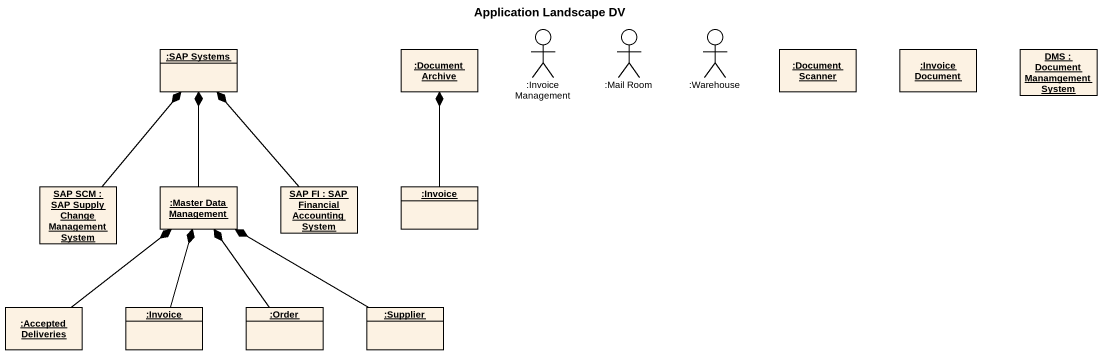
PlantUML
@startuml
title Application Landscape DV
allowmixing
hide circle
hide empty members
object ":SAP Systems" as SAP_Systems
object ":Document Archive" as Document_Archive
actor ":Invoice Management" as Invoice_Management
actor ":Mail Room" as Mail_Room
actor ":Warehouse" as Warehouse
object ":Document Scanner" as Document_Scanner
object ":Invoice Document" as Invoice_Document
object "DMS : Document Manamgement System" as DMS
object "SAP SCM : SAP Supply Change Management System" as SAP_SCM
object ":Master Data Management" as Master_Data_Management
object "SAP FI : SAP Financial Accounting System" as SAP_FI
object ":Invoice" as Invoice
object ":Accepted Deliveries" as Accepted_Deliveries
object ":Invoice" as Invoice_2
object ":Order" as Order
object ":Supplier" as Supplier
SAP_SCM -up-* SAP_Systems
Master_Data_Management -up-* SAP_Systems
SAP_FI -up-* SAP_Systems
Invoice -up-* Document_Archive
Accepted_Deliveries -up-* Master_Data_Management
Invoice_2 -up-* Master_Data_Management
Order -up-* Master_Data_Management
Supplier -left-* Master_Data_Management
@enduml
